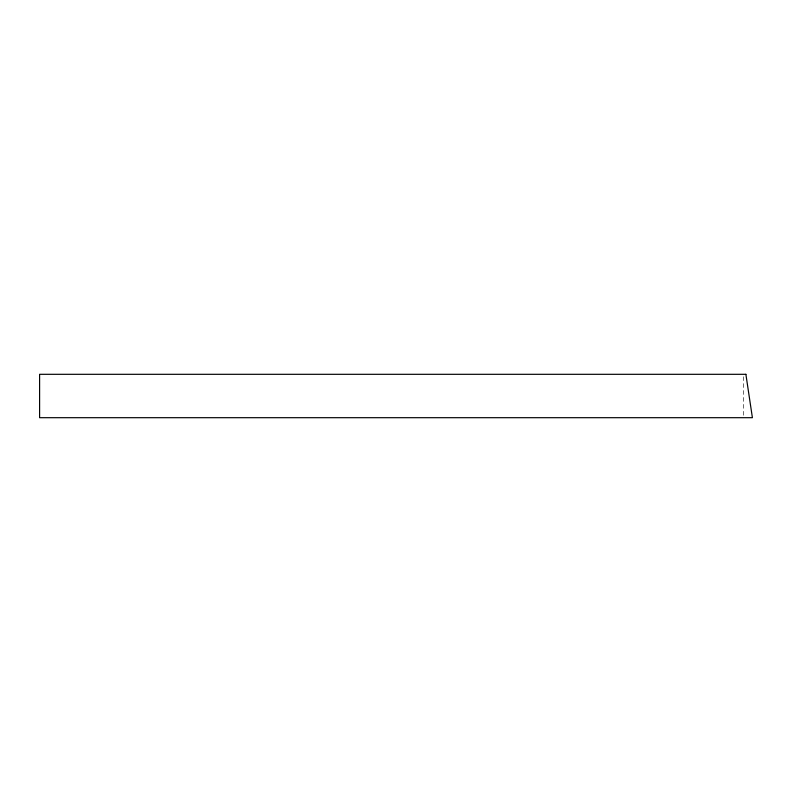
<?xml version="1.0" encoding="UTF-8"?>
<svg xmlns="http://www.w3.org/2000/svg" width="792" height="792" viewBox="0 0 792 792"><rect width="100%" height="100%" fill="white"/><g stroke="black" fill="none" stroke-linecap="round" stroke-linejoin="round"><path stroke-width="0.59" stroke-dasharray="3.96 2.97" d="M743.48 415.275L743.48 376.725"/><path stroke-width="1.19" d="M745.886 374.309L39.6 374.309L39.6 417.691L752.4 417.691L745.886 374.309"/></g></svg>
